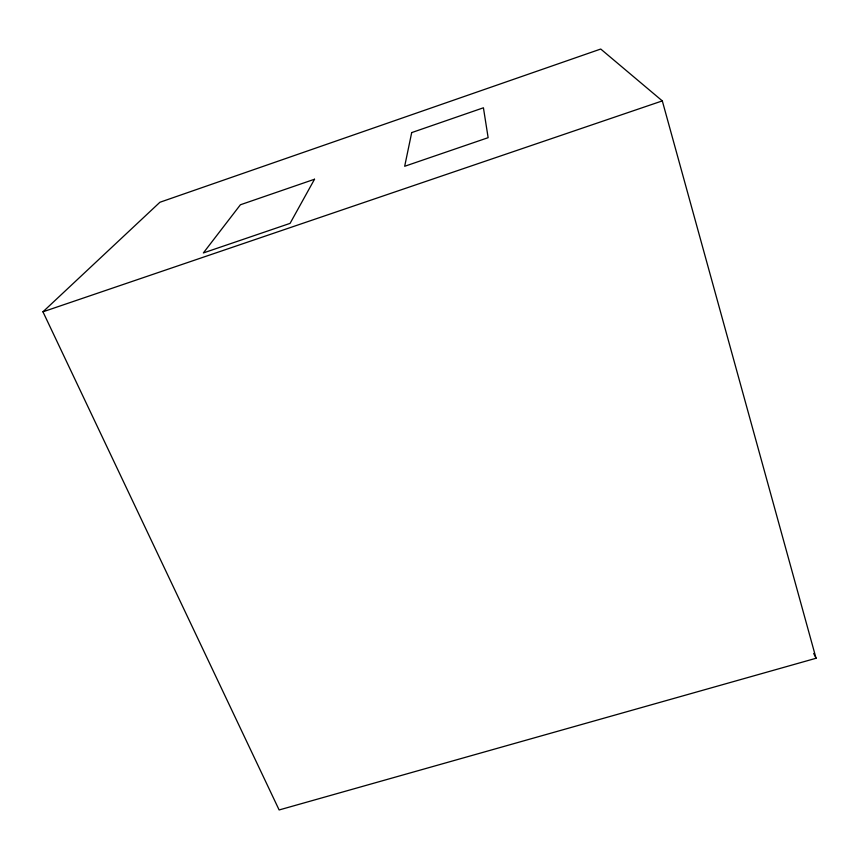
<?xml version="1.0" encoding="UTF-8"?>
<svg xmlns="http://www.w3.org/2000/svg" width="859" height="859" viewBox="0 0 859 859"><rect width="100%" height="100%" fill="white"/><g stroke="black" fill="none" stroke-linecap="round" stroke-linejoin="round"><path stroke-width="1.29" d="M42.95 311.806L159.914 202.262L600.731 49.038L662.31 100.9L816.05 658.262L279.132 809.962L42.95 311.806L662.31 100.9M813.688 653.474L816.05 658.262M411.697 132.597L404.675 166.281L488.137 137.676L483.424 107.794L411.697 132.597M314.523 179.241L290.074 223.372L203.358 252.943L240.402 204.775L314.523 179.241"/></g></svg>
